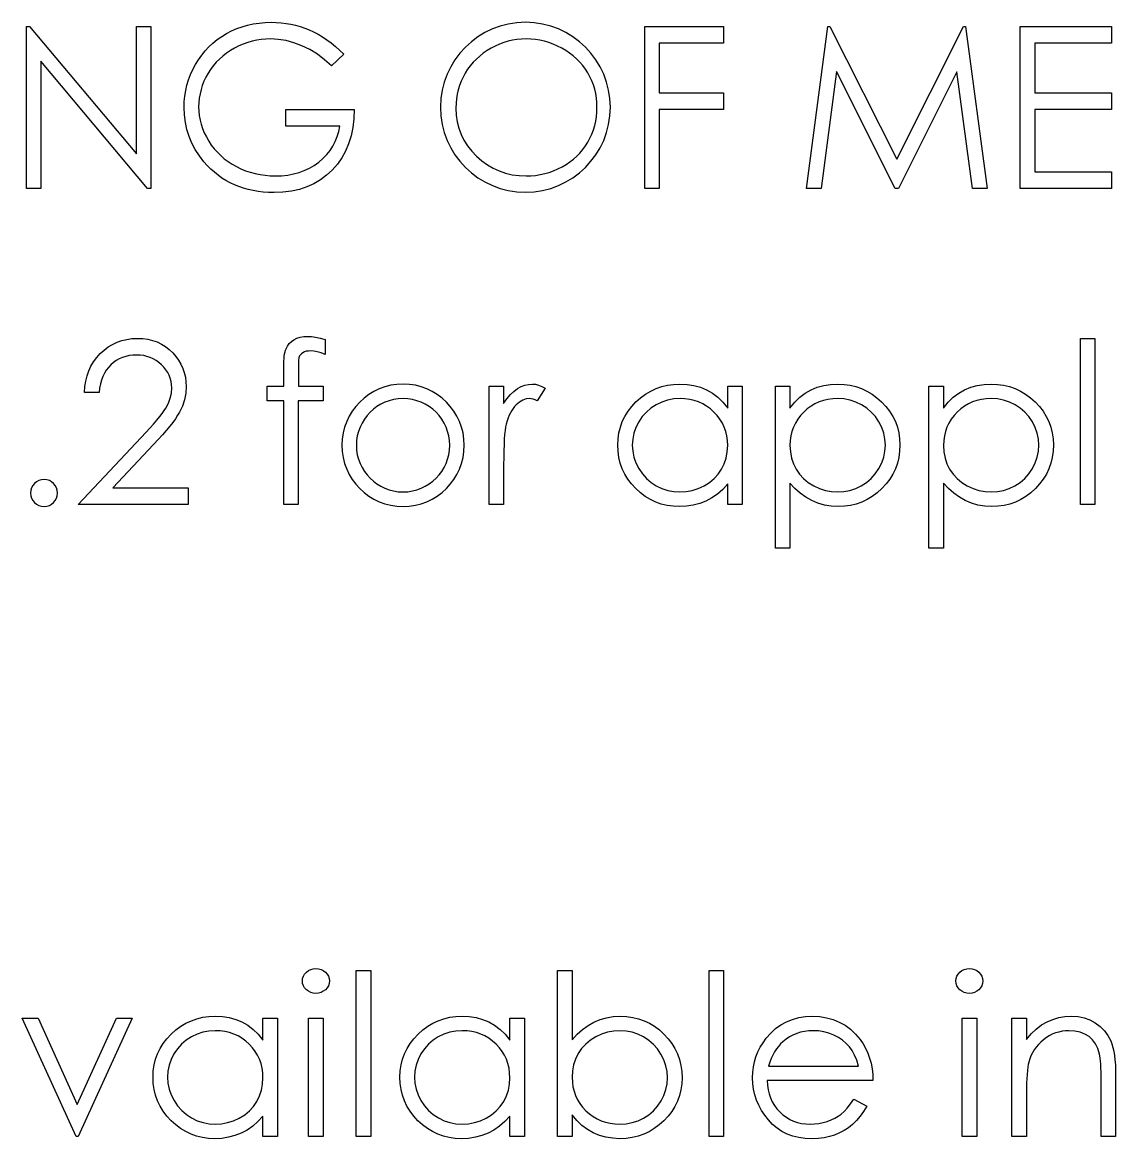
# Model space of a CAD drawing. Header units: millimetres. Extents: x -111 to 182, y -25 to 94.
# Drawn here: x -43.08 to -19.43, y 42.61 to 66.75 of the extents above; entities that cross this region are included whole.
import ezdxf

# ---------------------------------------------------------------- set-up
doc = ezdxf.new("R2010")
doc.units = ezdxf.units.MM

msp = doc.modelspace()

# ---------------------------------------------------------------- linework, layer by layer
at = {"color": 7, "linetype": 'Continuous', "flags": 128}
for points in [[(-42.99, 63.159), (-42.99, 66.659), (-42.99, 66.659), (-42.924, 66.659), (-42.924, 66.659), (-40.612, 63.904), (-40.612, 63.904), (-40.612, 66.659), (-40.612, 66.659), (-40.298, 66.659), (-40.298, 66.659), (-40.298, 63.159), (-40.298, 63.159), (-40.37, 63.159), (-40.37, 63.159), (-42.676, 65.907), (-42.676, 65.907), (-42.676, 63.159), (-42.676, 63.159), (-42.99, 63.159)], [(-36.125, 66.062), (-36.394, 65.806), (-36.394, 65.806), (-36.543, 65.941), (-36.699, 66.059), (-36.862, 66.158), (-37.032, 66.241), (-37.205, 66.306), (-37.374, 66.353), (-37.543, 66.381), (-37.708, 66.39), (-37.708, 66.39), (-37.81, 66.387), (-37.911, 66.377), (-38.01, 66.362), (-38.108, 66.34), (-38.205, 66.312), (-38.301, 66.278), (-38.395, 66.237), (-38.488, 66.19), (-38.578, 66.138), (-38.663, 66.081), (-38.743, 66.02), (-38.817, 65.954), (-38.886, 65.884), (-38.95, 65.81), (-39.009, 65.731), (-39.063, 65.647), (-39.11, 65.561), (-39.152, 65.474), (-39.187, 65.385), (-39.215, 65.295), (-39.237, 65.205), (-39.253, 65.112), (-39.262, 65.019), (-39.266, 64.924), (-39.266, 64.924), (-39.262, 64.828), (-39.253, 64.732), (-39.235, 64.637), (-39.211, 64.544), (-39.181, 64.451), (-39.144, 64.36), (-39.1, 64.27), (-39.049, 64.182), (-38.992, 64.096), (-38.929, 64.016), (-38.862, 63.939), (-38.79, 63.869), (-38.712, 63.801), (-38.629, 63.739), (-38.541, 63.682), (-38.448, 63.629), (-38.351, 63.582), (-38.251, 63.541), (-38.15, 63.507), (-38.046, 63.479), (-37.939, 63.456), (-37.831, 63.441), (-37.72, 63.431), (-37.607, 63.428), (-37.607, 63.428), (-37.471, 63.433), (-37.341, 63.447), (-37.215, 63.47), (-37.095, 63.503), (-36.981, 63.545), (-36.872, 63.596), (-36.768, 63.657), (-36.669, 63.728), (-36.578, 63.805), (-36.497, 63.889), (-36.425, 63.978), (-36.363, 64.072), (-36.311, 64.172), (-36.269, 64.277), (-36.237, 64.389), (-36.215, 64.505), (-36.215, 64.505), (-37.381, 64.505), (-37.381, 64.505), (-37.381, 64.864), (-37.381, 64.864), (-35.901, 64.864), (-35.901, 64.864), (-35.909, 64.664), (-35.932, 64.473), (-35.97, 64.293), (-36.022, 64.124), (-36.088, 63.966), (-36.17, 63.818), (-36.266, 63.681), (-36.376, 63.554), (-36.499, 63.441), (-36.631, 63.342), (-36.773, 63.259), (-36.926, 63.191), (-37.088, 63.137), (-37.26, 63.099), (-37.442, 63.077), (-37.634, 63.069), (-37.634, 63.069), (-37.753, 63.072), (-37.868, 63.08), (-37.979, 63.092), (-38.088, 63.111), (-38.194, 63.134), (-38.296, 63.162), (-38.396, 63.196), (-38.493, 63.235), (-38.586, 63.279), (-38.676, 63.328), (-38.763, 63.382), (-38.847, 63.442), (-38.927, 63.506), (-39.005, 63.576), (-39.079, 63.651), (-39.151, 63.731), (-39.151, 63.731), (-39.251, 63.861), (-39.339, 63.996), (-39.412, 64.136), (-39.473, 64.281), (-39.52, 64.431), (-39.553, 64.586), (-39.573, 64.746), (-39.58, 64.91), (-39.58, 64.91), (-39.577, 65.034), (-39.565, 65.155), (-39.546, 65.274), (-39.519, 65.391), (-39.485, 65.506), (-39.443, 65.618), (-39.393, 65.729), (-39.335, 65.837), (-39.271, 65.941), (-39.201, 66.039), (-39.126, 66.132), (-39.044, 66.219), (-38.957, 66.299), (-38.865, 66.374), (-38.767, 66.444), (-38.663, 66.507), (-38.554, 66.564), (-38.443, 66.613), (-38.327, 66.654), (-38.208, 66.688), (-38.086, 66.714), (-37.96, 66.733), (-37.831, 66.745), (-37.698, 66.749), (-37.698, 66.749), (-37.589, 66.746), (-37.482, 66.738), (-37.377, 66.726), (-37.273, 66.708), (-37.172, 66.685), (-37.071, 66.657), (-36.973, 66.624), (-36.876, 66.585), (-36.78, 66.541), (-36.684, 66.491), (-36.59, 66.435), (-36.496, 66.373), (-36.402, 66.304), (-36.309, 66.229), (-36.217, 66.149), (-36.125, 66.062)], [(-29.619, 66.659), (-27.913, 66.659), (-27.913, 66.659), (-27.913, 66.3), (-27.913, 66.3), (-29.304, 66.3), (-29.304, 66.3), (-29.304, 65.223), (-29.304, 65.223), (-27.913, 65.223), (-27.913, 65.223), (-27.913, 64.864), (-27.913, 64.864), (-29.304, 64.864), (-29.304, 64.864), (-29.304, 63.159), (-29.304, 63.159), (-29.619, 63.159), (-29.619, 63.159), (-29.619, 66.659)], [(-26.119, 63.159), (-25.656, 66.659), (-25.656, 66.659), (-25.612, 66.659), (-25.612, 66.659), (-24.167, 63.787), (-24.167, 63.787), (-22.725, 66.659), (-22.725, 66.659), (-22.68, 66.659), (-22.68, 66.659), (-22.215, 63.159), (-22.215, 63.159), (-22.53, 63.159), (-22.53, 63.159), (-22.865, 65.677), (-22.865, 65.677), (-24.129, 63.159), (-24.129, 63.159), (-24.2, 63.159), (-24.2, 63.159), (-25.468, 65.683), (-25.468, 65.683), (-25.802, 63.159), (-25.802, 63.159), (-26.119, 63.159)], [(-21.497, 66.659), (-19.522, 66.659), (-19.522, 66.659), (-19.522, 66.3), (-19.522, 66.3), (-21.183, 66.3), (-21.183, 66.3), (-21.183, 65.223), (-21.183, 65.223), (-19.522, 65.223), (-19.522, 65.223), (-19.522, 64.864), (-19.522, 64.864), (-21.183, 64.864), (-21.183, 64.864), (-21.183, 63.518), (-21.183, 63.518), (-19.522, 63.518), (-19.522, 63.518), (-19.522, 63.159), (-19.522, 63.159), (-21.497, 63.159), (-21.497, 63.159), (-21.497, 66.659)], [(-32.183, 66.39), (-32.283, 66.387), (-32.381, 66.377), (-32.478, 66.362), (-32.573, 66.34), (-32.667, 66.311), (-32.76, 66.277), (-32.851, 66.236), (-32.942, 66.189), (-33.029, 66.137), (-33.111, 66.081), (-33.188, 66.02), (-33.26, 65.954), (-33.327, 65.885), (-33.391, 65.811), (-33.448, 65.733), (-33.501, 65.65), (-33.548, 65.565), (-33.589, 65.476), (-33.623, 65.385), (-33.651, 65.292), (-33.674, 65.196), (-33.689, 65.098), (-33.699, 64.998), (-33.702, 64.895), (-33.702, 64.895), (-33.695, 64.744), (-33.674, 64.598), (-33.639, 64.46), (-33.59, 64.326), (-33.528, 64.199), (-33.452, 64.077), (-33.361, 63.962), (-33.257, 63.853), (-33.142, 63.754), (-33.022, 63.667), (-32.897, 63.594), (-32.766, 63.535), (-32.628, 63.488), (-32.486, 63.455), (-32.337, 63.435), (-32.183, 63.428), (-32.183, 63.428), (-32.079, 63.431), (-31.978, 63.44), (-31.878, 63.456), (-31.779, 63.477), (-31.683, 63.505), (-31.589, 63.538), (-31.498, 63.578), (-31.407, 63.623), (-31.32, 63.674), (-31.238, 63.73), (-31.162, 63.79), (-31.089, 63.854), (-31.022, 63.923), (-30.96, 63.997), (-30.903, 64.075), (-30.85, 64.157), (-30.803, 64.244), (-30.763, 64.332), (-30.728, 64.422), (-30.7, 64.516), (-30.679, 64.611), (-30.663, 64.708), (-30.653, 64.809), (-30.651, 64.911), (-30.651, 64.911), (-30.653, 65.013), (-30.663, 65.112), (-30.679, 65.209), (-30.7, 65.304), (-30.728, 65.396), (-30.763, 65.485), (-30.803, 65.572), (-30.85, 65.656), (-30.903, 65.738), (-30.96, 65.815), (-31.024, 65.888), (-31.091, 65.956), (-31.164, 66.021), (-31.242, 66.081), (-31.325, 66.137), (-31.413, 66.189), (-31.505, 66.236), (-31.598, 66.277), (-31.692, 66.311), (-31.787, 66.34), (-31.885, 66.362), (-31.983, 66.377), (-32.082, 66.387), (-32.183, 66.39)], [(-41.42, 58.749), (-41.734, 58.749), (-41.734, 58.749), (-41.725, 58.874), (-41.707, 58.993), (-41.68, 59.106), (-41.642, 59.214), (-41.595, 59.315), (-41.538, 59.412), (-41.472, 59.502), (-41.395, 59.587), (-41.312, 59.664), (-41.223, 59.731), (-41.13, 59.787), (-41.032, 59.833), (-40.929, 59.869), (-40.822, 59.895), (-40.71, 59.91), (-40.592, 59.915), (-40.592, 59.915), (-40.477, 59.91), (-40.367, 59.896), (-40.264, 59.872), (-40.165, 59.838), (-40.072, 59.794), (-39.985, 59.741), (-39.903, 59.678), (-39.828, 59.605), (-39.759, 59.526), (-39.7, 59.444), (-39.649, 59.357), (-39.608, 59.268), (-39.577, 59.175), (-39.553, 59.078), (-39.54, 58.979), (-39.535, 58.875), (-39.535, 58.875), (-39.544, 58.729), (-39.572, 58.588), (-39.617, 58.452), (-39.68, 58.32), (-39.721, 58.253), (-39.77, 58.179), (-39.828, 58.1), (-39.893, 58.016), (-39.968, 57.925), (-40.051, 57.829), (-40.143, 57.727), (-40.243, 57.619), (-40.243, 57.619), (-41.119, 56.685), (-41.119, 56.685), (-39.49, 56.685), (-39.49, 56.685), (-39.49, 56.326), (-39.49, 56.326), (-41.869, 56.326), (-41.869, 56.326), (-40.511, 57.774), (-40.511, 57.774), (-40.412, 57.878), (-40.323, 57.975), (-40.242, 58.064), (-40.17, 58.147), (-40.108, 58.224), (-40.054, 58.292), (-40.01, 58.355), (-39.974, 58.41), (-39.919, 58.515), (-39.88, 58.623), (-39.857, 58.733), (-39.849, 58.847), (-39.849, 58.847), (-39.853, 58.918), (-39.863, 58.987), (-39.88, 59.053), (-39.904, 59.117), (-39.936, 59.178), (-39.973, 59.237), (-40.018, 59.293), (-40.069, 59.347), (-40.126, 59.396), (-40.186, 59.439), (-40.248, 59.474), (-40.314, 59.504), (-40.384, 59.527), (-40.455, 59.543), (-40.53, 59.553), (-40.609, 59.556), (-40.609, 59.556), (-40.691, 59.553), (-40.769, 59.543), (-40.844, 59.526), (-40.916, 59.503), (-40.984, 59.474), (-41.048, 59.437), (-41.109, 59.394), (-41.167, 59.344), (-41.219, 59.289), (-41.266, 59.228), (-41.306, 59.161), (-41.341, 59.089), (-41.37, 59.012), (-41.392, 58.93), (-41.409, 58.842), (-41.42, 58.749)], [(-36.529, 59.894), (-36.529, 59.568), (-36.529, 59.568), (-36.619, 59.602), (-36.701, 59.627), (-36.778, 59.641), (-36.847, 59.646), (-36.847, 59.646), (-36.894, 59.643), (-36.938, 59.636), (-36.976, 59.624), (-37.011, 59.606), (-37.041, 59.585), (-37.064, 59.563), (-37.082, 59.54), (-37.093, 59.514), (-37.097, 59.499), (-37.1, 59.478), (-37.104, 59.451), (-37.106, 59.42), (-37.108, 59.382), (-37.109, 59.34), (-37.11, 59.291), (-37.11, 59.238), (-37.11, 59.238), (-37.11, 58.883), (-37.11, 58.883), (-36.574, 58.883), (-36.574, 58.883), (-36.574, 58.569), (-36.574, 58.569), (-37.111, 58.569), (-37.111, 58.569), (-37.112, 56.326), (-37.112, 56.326), (-37.426, 56.326), (-37.426, 56.326), (-37.426, 58.569), (-37.426, 58.569), (-37.785, 58.569), (-37.785, 58.569), (-37.785, 58.883), (-37.785, 58.883), (-37.426, 58.883), (-37.426, 58.883), (-37.426, 59.292), (-37.426, 59.292), (-37.426, 59.36), (-37.423, 59.422), (-37.419, 59.48), (-37.414, 59.533), (-37.407, 59.58), (-37.397, 59.623), (-37.388, 59.661), (-37.376, 59.693), (-37.346, 59.751), (-37.308, 59.802), (-37.261, 59.847), (-37.205, 59.887), (-37.141, 59.919), (-37.071, 59.942), (-36.994, 59.955), (-36.912, 59.96), (-36.912, 59.96), (-36.827, 59.956), (-36.736, 59.944), (-36.636, 59.923), (-36.529, 59.894)], [(-20.195, 59.915), (-19.881, 59.915), (-19.881, 59.915), (-19.881, 56.326), (-19.881, 56.326), (-20.195, 56.326), (-20.195, 56.326), (-20.195, 59.915)], [(-32.984, 58.883), (-32.67, 58.883), (-32.67, 58.883), (-32.67, 58.507), (-32.67, 58.507), (-32.598, 58.611), (-32.525, 58.699), (-32.45, 58.771), (-32.373, 58.829), (-32.293, 58.872), (-32.212, 58.904), (-32.13, 58.922), (-32.046, 58.928), (-32.046, 58.928), (-31.981, 58.923), (-31.913, 58.906), (-31.844, 58.879), (-31.772, 58.841), (-31.772, 58.841), (-31.945, 58.569), (-31.945, 58.569), (-31.99, 58.588), (-32.032, 58.603), (-32.071, 58.611), (-32.105, 58.614), (-32.105, 58.614), (-32.18, 58.606), (-32.255, 58.58), (-32.327, 58.538), (-32.398, 58.479), (-32.433, 58.444), (-32.465, 58.403), (-32.495, 58.358), (-32.523, 58.308), (-32.549, 58.254), (-32.572, 58.195), (-32.594, 58.131), (-32.614, 58.063), (-32.614, 58.063), (-32.627, 58.002), (-32.638, 57.927), (-32.648, 57.838), (-32.656, 57.735), (-32.662, 57.619), (-32.666, 57.488), (-32.669, 57.344), (-32.67, 57.185), (-32.67, 57.185), (-32.67, 56.326), (-32.67, 56.326), (-32.984, 56.326), (-32.984, 56.326), (-32.984, 58.883)], [(-27.51, 58.883), (-27.51, 56.326), (-27.51, 56.326), (-27.824, 56.326), (-27.824, 56.326), (-27.824, 56.768), (-27.824, 56.768), (-27.932, 56.65), (-28.047, 56.549), (-28.169, 56.465), (-28.296, 56.398), (-28.43, 56.347), (-28.57, 56.31), (-28.716, 56.288), (-28.868, 56.281), (-28.868, 56.281), (-29.004, 56.287), (-29.134, 56.305), (-29.26, 56.335), (-29.38, 56.378), (-29.495, 56.432), (-29.606, 56.499), (-29.711, 56.577), (-29.811, 56.668), (-29.903, 56.768), (-29.982, 56.873), (-30.049, 56.983), (-30.104, 57.098), (-30.147, 57.219), (-30.177, 57.344), (-30.196, 57.475), (-30.202, 57.611), (-30.202, 57.611), (-30.196, 57.745), (-30.177, 57.874), (-30.146, 57.997), (-30.103, 58.116), (-30.048, 58.23), (-29.98, 58.339), (-29.9, 58.443), (-29.808, 58.542), (-29.707, 58.632), (-29.6, 58.711), (-29.49, 58.777), (-29.373, 58.831), (-29.252, 58.874), (-29.126, 58.904), (-28.995, 58.922), (-28.858, 58.928), (-28.858, 58.928), (-28.702, 58.92), (-28.554, 58.897), (-28.413, 58.858), (-28.279, 58.804), (-28.154, 58.733), (-28.035, 58.644), (-27.926, 58.536), (-27.824, 58.41), (-27.824, 58.41), (-27.824, 58.883), (-27.824, 58.883), (-27.51, 58.883)], [(-26.792, 58.883), (-26.477, 58.883), (-26.477, 58.883), (-26.477, 58.41), (-26.477, 58.41), (-26.374, 58.536), (-26.264, 58.644), (-26.147, 58.733), (-26.021, 58.804), (-25.888, 58.858), (-25.748, 58.897), (-25.6, 58.92), (-25.444, 58.928), (-25.444, 58.928), (-25.308, 58.922), (-25.176, 58.904), (-25.05, 58.874), (-24.929, 58.831), (-24.812, 58.777), (-24.702, 58.711), (-24.595, 58.632), (-24.494, 58.542), (-24.401, 58.443), (-24.322, 58.339), (-24.254, 58.23), (-24.198, 58.116), (-24.155, 57.997), (-24.124, 57.874), (-24.106, 57.745), (-24.099, 57.611), (-24.099, 57.611), (-24.106, 57.475), (-24.124, 57.344), (-24.154, 57.219), (-24.197, 57.098), (-24.252, 56.983), (-24.319, 56.873), (-24.399, 56.768), (-24.491, 56.668), (-24.591, 56.577), (-24.696, 56.499), (-24.807, 56.432), (-24.922, 56.378), (-25.042, 56.335), (-25.168, 56.305), (-25.299, 56.287), (-25.434, 56.281), (-25.434, 56.281), (-25.586, 56.288), (-25.733, 56.313), (-25.872, 56.352), (-26.006, 56.408), (-26.133, 56.48), (-26.255, 56.568), (-26.369, 56.671), (-26.477, 56.789), (-26.477, 56.789), (-26.477, 55.383), (-26.477, 55.383), (-26.792, 55.383), (-26.792, 55.383), (-26.792, 58.883)], [(-23.471, 58.883), (-23.157, 58.883), (-23.157, 58.883), (-23.157, 58.41), (-23.157, 58.41), (-23.054, 58.536), (-22.944, 58.644), (-22.826, 58.733), (-22.701, 58.804), (-22.567, 58.858), (-22.427, 58.897), (-22.279, 58.92), (-22.124, 58.928), (-22.124, 58.928), (-21.988, 58.922), (-21.856, 58.904), (-21.729, 58.874), (-21.608, 58.831), (-21.492, 58.777), (-21.381, 58.711), (-21.274, 58.632), (-21.174, 58.542), (-21.081, 58.443), (-21.001, 58.339), (-20.933, 58.23), (-20.878, 58.116), (-20.834, 57.997), (-20.803, 57.874), (-20.785, 57.745), (-20.779, 57.611), (-20.779, 57.611), (-20.785, 57.475), (-20.803, 57.344), (-20.833, 57.219), (-20.876, 57.098), (-20.932, 56.983), (-20.999, 56.873), (-21.078, 56.768), (-21.17, 56.668), (-21.27, 56.577), (-21.375, 56.499), (-21.486, 56.432), (-21.601, 56.378), (-21.722, 56.335), (-21.847, 56.305), (-21.978, 56.287), (-22.114, 56.281), (-22.114, 56.281), (-22.266, 56.288), (-22.412, 56.313), (-22.552, 56.352), (-22.686, 56.408), (-22.813, 56.48), (-22.934, 56.568), (-23.048, 56.671), (-23.157, 56.789), (-23.157, 56.789), (-23.157, 55.383), (-23.157, 55.383), (-23.471, 55.383), (-23.471, 55.383), (-23.471, 58.883)], [(-28.854, 58.614), (-28.992, 58.606), (-29.124, 58.581), (-29.25, 58.54), (-29.371, 58.482), (-29.483, 58.41), (-29.583, 58.324), (-29.672, 58.225), (-29.748, 58.112), (-29.809, 57.991), (-29.853, 57.867), (-29.879, 57.739), (-29.888, 57.608), (-29.888, 57.608), (-29.879, 57.478), (-29.853, 57.35), (-29.809, 57.225), (-29.747, 57.103), (-29.67, 56.99), (-29.581, 56.889), (-29.48, 56.802), (-29.368, 56.729), (-29.246, 56.67), (-29.121, 56.629), (-28.991, 56.603), (-28.857, 56.595), (-28.857, 56.595), (-28.721, 56.603), (-28.589, 56.628), (-28.46, 56.669), (-28.335, 56.727), (-28.22, 56.8), (-28.117, 56.884), (-28.03, 56.98), (-27.957, 57.087), (-27.899, 57.204), (-27.857, 57.329), (-27.832, 57.46), (-27.824, 57.599), (-27.824, 57.599), (-27.829, 57.705), (-27.843, 57.806), (-27.866, 57.904), (-27.898, 57.996), (-27.94, 58.085), (-27.991, 58.169), (-28.052, 58.248), (-28.122, 58.323), (-28.198, 58.391), (-28.279, 58.451), (-28.364, 58.501), (-28.453, 58.541), (-28.547, 58.573), (-28.645, 58.596), (-28.748, 58.61), (-28.854, 58.614)], [(-25.447, 58.614), (-25.553, 58.61), (-25.656, 58.596), (-25.754, 58.573), (-25.848, 58.541), (-25.938, 58.501), (-26.022, 58.451), (-26.104, 58.391), (-26.18, 58.323), (-26.25, 58.248), (-26.31, 58.169), (-26.361, 58.085), (-26.403, 57.996), (-26.435, 57.904), (-26.459, 57.806), (-26.473, 57.705), (-26.477, 57.599), (-26.477, 57.599), (-26.469, 57.46), (-26.445, 57.329), (-26.403, 57.204), (-26.345, 57.087), (-26.271, 56.98), (-26.183, 56.884), (-26.081, 56.8), (-25.964, 56.727), (-25.839, 56.669), (-25.71, 56.628), (-25.578, 56.603), (-25.442, 56.595), (-25.442, 56.595), (-25.309, 56.603), (-25.18, 56.629), (-25.054, 56.67), (-24.934, 56.729), (-24.821, 56.802), (-24.72, 56.889), (-24.631, 56.99), (-24.555, 57.103), (-24.493, 57.225), (-24.448, 57.35), (-24.422, 57.478), (-24.413, 57.608), (-24.413, 57.608), (-24.422, 57.739), (-24.448, 57.867), (-24.492, 57.991), (-24.554, 58.112), (-24.629, 58.225), (-24.718, 58.324), (-24.818, 58.41), (-24.93, 58.482), (-25.051, 58.54), (-25.178, 58.581), (-25.309, 58.606), (-25.447, 58.614)], [(-22.126, 58.614), (-22.233, 58.61), (-22.335, 58.596), (-22.433, 58.573), (-22.527, 58.541), (-22.617, 58.501), (-22.702, 58.451), (-22.783, 58.391), (-22.86, 58.323), (-22.929, 58.248), (-22.989, 58.169), (-23.041, 58.085), (-23.083, 57.996), (-23.115, 57.904), (-23.138, 57.806), (-23.152, 57.705), (-23.157, 57.599), (-23.157, 57.599), (-23.149, 57.46), (-23.124, 57.329), (-23.083, 57.204), (-23.024, 57.087), (-22.951, 56.98), (-22.863, 56.884), (-22.76, 56.8), (-22.644, 56.727), (-22.518, 56.669), (-22.389, 56.628), (-22.257, 56.603), (-22.121, 56.595), (-22.121, 56.595), (-21.988, 56.603), (-21.859, 56.629), (-21.734, 56.67), (-21.613, 56.729), (-21.5, 56.802), (-21.399, 56.889), (-21.311, 56.99), (-21.234, 57.103), (-21.173, 57.225), (-21.128, 57.35), (-21.102, 57.478), (-21.093, 57.608), (-21.093, 57.608), (-21.101, 57.739), (-21.128, 57.867), (-21.171, 57.991), (-21.233, 58.112), (-21.309, 58.225), (-21.397, 58.324), (-21.497, 58.41), (-21.61, 58.482), (-21.731, 58.54), (-21.857, 58.581), (-21.989, 58.606), (-22.126, 58.614)], [(-36.732, 46.294), (-36.674, 46.289), (-36.62, 46.274), (-36.57, 46.249), (-36.525, 46.214), (-36.487, 46.173), (-36.461, 46.127), (-36.445, 46.077), (-36.439, 46.023), (-36.439, 46.023), (-36.445, 45.97), (-36.461, 45.921), (-36.487, 45.876), (-36.525, 45.834), (-36.57, 45.8), (-36.62, 45.775), (-36.674, 45.76), (-36.732, 45.755), (-36.732, 45.755), (-36.79, 45.76), (-36.842, 45.775), (-36.892, 45.8), (-36.937, 45.834), (-36.974, 45.876), (-37.001, 45.921), (-37.017, 45.97), (-37.022, 46.023), (-37.022, 46.023), (-37.017, 46.077), (-37.001, 46.127), (-36.974, 46.173), (-36.937, 46.214), (-36.892, 46.249), (-36.842, 46.274), (-36.79, 46.289), (-36.732, 46.294)], [(-35.856, 46.249), (-35.542, 46.249), (-35.542, 46.249), (-35.542, 42.659), (-35.542, 42.659), (-35.856, 42.659), (-35.856, 42.659), (-35.856, 46.249)], [(-31.503, 42.659), (-31.503, 46.249), (-31.503, 46.249), (-31.189, 46.249), (-31.189, 46.249), (-31.189, 44.753), (-31.189, 44.753), (-31.08, 44.872), (-30.966, 44.975), (-30.845, 45.063), (-30.718, 45.135), (-30.584, 45.19), (-30.444, 45.23), (-30.298, 45.254), (-30.146, 45.262), (-30.146, 45.262), (-30.01, 45.255), (-29.879, 45.237), (-29.754, 45.207), (-29.633, 45.165), (-29.518, 45.11), (-29.407, 45.043), (-29.302, 44.965), (-29.202, 44.874), (-29.11, 44.774), (-29.031, 44.67), (-28.964, 44.56), (-28.908, 44.445), (-28.866, 44.325), (-28.835, 44.199), (-28.817, 44.069), (-28.811, 43.933), (-28.811, 43.933), (-28.817, 43.799), (-28.835, 43.67), (-28.866, 43.546), (-28.91, 43.427), (-28.965, 43.312), (-29.033, 43.204), (-29.113, 43.099), (-29.206, 43), (-29.307, 42.91), (-29.413, 42.831), (-29.524, 42.765), (-29.64, 42.711), (-29.762, 42.668), (-29.888, 42.638), (-30.02, 42.62), (-30.156, 42.614), (-30.156, 42.614), (-30.311, 42.622), (-30.459, 42.645), (-30.599, 42.684), (-30.733, 42.738), (-30.858, 42.81), (-30.976, 42.899), (-31.086, 43.007), (-31.189, 43.132), (-31.189, 43.132), (-31.189, 42.659), (-31.189, 42.659), (-31.503, 42.659)], [(-28.227, 46.249), (-27.913, 46.249), (-27.913, 46.249), (-27.913, 42.659), (-27.913, 42.659), (-28.227, 42.659), (-28.227, 42.659), (-28.227, 46.249)], [(-22.597, 46.294), (-22.539, 46.289), (-22.485, 46.274), (-22.436, 46.249), (-22.391, 46.214), (-22.353, 46.173), (-22.326, 46.127), (-22.31, 46.077), (-22.304, 46.023), (-22.304, 46.023), (-22.31, 45.97), (-22.326, 45.921), (-22.353, 45.876), (-22.391, 45.834), (-22.436, 45.8), (-22.485, 45.775), (-22.539, 45.76), (-22.597, 45.755), (-22.597, 45.755), (-22.655, 45.76), (-22.708, 45.775), (-22.757, 45.8), (-22.802, 45.834), (-22.839, 45.876), (-22.866, 45.921), (-22.882, 45.97), (-22.888, 46.023), (-22.888, 46.023), (-22.882, 46.077), (-22.866, 46.127), (-22.839, 46.173), (-22.802, 46.214), (-22.757, 46.249), (-22.708, 46.274), (-22.655, 46.289), (-22.597, 46.294)], [(-43.08, 45.217), (-42.74, 45.217), (-42.74, 45.217), (-41.891, 43.354), (-41.891, 43.354), (-41.042, 45.217), (-41.042, 45.217), (-40.702, 45.217), (-40.702, 45.217), (-41.869, 42.659), (-41.869, 42.659), (-41.913, 42.659), (-41.913, 42.659), (-43.08, 45.217)], [(-37.561, 45.217), (-37.561, 42.659), (-37.561, 42.659), (-37.875, 42.659), (-37.875, 42.659), (-37.875, 43.101), (-37.875, 43.101), (-37.984, 42.984), (-38.098, 42.883), (-38.22, 42.798), (-38.347, 42.731), (-38.481, 42.68), (-38.621, 42.644), (-38.767, 42.621), (-38.92, 42.614), (-38.92, 42.614), (-39.055, 42.62), (-39.185, 42.639), (-39.311, 42.669), (-39.431, 42.711), (-39.546, 42.766), (-39.657, 42.832), (-39.762, 42.911), (-39.863, 43.002), (-39.954, 43.101), (-40.034, 43.206), (-40.1, 43.316), (-40.156, 43.432), (-40.198, 43.552), (-40.229, 43.678), (-40.247, 43.809), (-40.253, 43.945), (-40.253, 43.945), (-40.247, 44.078), (-40.229, 44.207), (-40.198, 44.33), (-40.154, 44.45), (-40.099, 44.563), (-40.032, 44.672), (-39.952, 44.776), (-39.859, 44.875), (-39.758, 44.966), (-39.652, 45.044), (-39.541, 45.111), (-39.424, 45.165), (-39.303, 45.208), (-39.177, 45.238), (-39.046, 45.255), (-38.91, 45.262), (-38.91, 45.262), (-38.753, 45.254), (-38.605, 45.231), (-38.464, 45.191), (-38.331, 45.137), (-38.205, 45.067), (-38.087, 44.977), (-37.977, 44.87), (-37.875, 44.743), (-37.875, 44.743), (-37.875, 45.217), (-37.875, 45.217), (-37.561, 45.217)], [(-36.888, 45.217), (-36.574, 45.217), (-36.574, 45.217), (-36.574, 42.659), (-36.574, 42.659), (-36.888, 42.659), (-36.888, 42.659), (-36.888, 45.217)], [(-32.221, 45.217), (-32.221, 42.659), (-32.221, 42.659), (-32.535, 42.659), (-32.535, 42.659), (-32.535, 43.101), (-32.535, 43.101), (-32.644, 42.984), (-32.758, 42.883), (-32.88, 42.798), (-33.008, 42.731), (-33.142, 42.68), (-33.281, 42.644), (-33.428, 42.621), (-33.58, 42.614), (-33.58, 42.614), (-33.715, 42.62), (-33.846, 42.639), (-33.971, 42.669), (-34.092, 42.711), (-34.207, 42.766), (-34.317, 42.832), (-34.423, 42.911), (-34.523, 43.002), (-34.615, 43.101), (-34.694, 43.206), (-34.761, 43.316), (-34.816, 43.432), (-34.859, 43.552), (-34.889, 43.678), (-34.907, 43.809), (-34.913, 43.945), (-34.913, 43.945), (-34.907, 44.078), (-34.889, 44.207), (-34.858, 44.33), (-34.815, 44.45), (-34.759, 44.563), (-34.692, 44.672), (-34.612, 44.776), (-34.519, 44.875), (-34.418, 44.966), (-34.312, 45.044), (-34.201, 45.111), (-34.085, 45.165), (-33.963, 45.208), (-33.837, 45.238), (-33.706, 45.255), (-33.57, 45.262), (-33.57, 45.262), (-33.414, 45.254), (-33.265, 45.231), (-33.124, 45.191), (-32.991, 45.137), (-32.865, 45.067), (-32.747, 44.977), (-32.638, 44.87), (-32.535, 44.743), (-32.535, 44.743), (-32.535, 45.217), (-32.535, 45.217), (-32.221, 45.217)], [(-25.096, 43.467), (-24.817, 43.32), (-24.817, 43.32), (-24.886, 43.203), (-24.96, 43.098), (-25.038, 43.004), (-25.122, 42.923), (-25.211, 42.852), (-25.305, 42.79), (-25.405, 42.737), (-25.511, 42.693), (-25.622, 42.658), (-25.741, 42.634), (-25.866, 42.619), (-25.999, 42.614), (-25.999, 42.614), (-26.146, 42.62), (-26.285, 42.639), (-26.415, 42.671), (-26.538, 42.715), (-26.651, 42.772), (-26.757, 42.841), (-26.855, 42.923), (-26.944, 43.018), (-27.024, 43.12), (-27.094, 43.226), (-27.152, 43.336), (-27.2, 43.448), (-27.238, 43.564), (-27.264, 43.683), (-27.28, 43.805), (-27.285, 43.931), (-27.285, 43.931), (-27.28, 44.049), (-27.267, 44.164), (-27.244, 44.275), (-27.212, 44.384), (-27.17, 44.489), (-27.12, 44.591), (-27.059, 44.689), (-26.991, 44.785), (-26.991, 44.785), (-26.893, 44.896), (-26.788, 44.994), (-26.675, 45.075), (-26.554, 45.142), (-26.425, 45.194), (-26.288, 45.232), (-26.144, 45.254), (-25.991, 45.262), (-25.991, 45.262), (-25.834, 45.254), (-25.685, 45.23), (-25.544, 45.191), (-25.411, 45.136), (-25.286, 45.065), (-25.17, 44.978), (-25.061, 44.876), (-24.961, 44.758), (-24.961, 44.758), (-24.896, 44.666), (-24.841, 44.57), (-24.793, 44.466), (-24.755, 44.358), (-24.724, 44.245), (-24.702, 44.126), (-24.688, 44.001), (-24.683, 43.871), (-24.683, 43.871), (-26.971, 43.871), (-26.971, 43.871), (-26.965, 43.77), (-26.951, 43.673), (-26.928, 43.581), (-26.897, 43.494), (-26.86, 43.412), (-26.813, 43.334), (-26.759, 43.261), (-26.696, 43.193), (-26.628, 43.131), (-26.555, 43.077), (-26.479, 43.031), (-26.398, 42.994), (-26.314, 42.965), (-26.226, 42.945), (-26.134, 42.932), (-26.038, 42.928), (-26.038, 42.928), (-25.944, 42.932), (-25.852, 42.943), (-25.761, 42.962), (-25.671, 42.988), (-25.585, 43.02), (-25.506, 43.058), (-25.434, 43.1), (-25.368, 43.147), (-25.304, 43.204), (-25.237, 43.277), (-25.168, 43.364), (-25.096, 43.467)], [(-22.753, 45.217), (-22.439, 45.217), (-22.439, 45.217), (-22.439, 42.659), (-22.439, 42.659), (-22.753, 42.659), (-22.753, 42.659), (-22.753, 45.217)], [(-21.676, 45.217), (-21.362, 45.217), (-21.362, 45.217), (-21.362, 44.755), (-21.362, 44.755), (-21.259, 44.879), (-21.151, 44.985), (-21.037, 45.072), (-20.918, 45.141), (-20.794, 45.194), (-20.664, 45.231), (-20.529, 45.254), (-20.389, 45.262), (-20.389, 45.262), (-20.247, 45.252), (-20.114, 45.226), (-19.989, 45.18), (-19.873, 45.117), (-19.768, 45.039), (-19.677, 44.947), (-19.601, 44.844), (-19.54, 44.727), (-19.515, 44.662), (-19.493, 44.588), (-19.475, 44.506), (-19.459, 44.415), (-19.448, 44.315), (-19.44, 44.207), (-19.434, 44.09), (-19.433, 43.965), (-19.433, 43.965), (-19.433, 42.659), (-19.433, 42.659), (-19.747, 42.659), (-19.747, 42.659), (-19.747, 43.862), (-19.747, 43.862), (-19.747, 43.967), (-19.749, 44.062), (-19.752, 44.148), (-19.756, 44.226), (-19.761, 44.294), (-19.768, 44.353), (-19.775, 44.403), (-19.784, 44.444), (-19.784, 44.444), (-19.82, 44.562), (-19.869, 44.664), (-19.933, 44.75), (-20.009, 44.821), (-20.099, 44.877), (-20.201, 44.916), (-20.316, 44.94), (-20.444, 44.947), (-20.444, 44.947), (-20.519, 44.945), (-20.593, 44.936), (-20.665, 44.92), (-20.735, 44.899), (-20.803, 44.871), (-20.869, 44.838), (-20.932, 44.798), (-20.994, 44.753), (-21.052, 44.702), (-21.105, 44.649), (-21.152, 44.593), (-21.195, 44.534), (-21.232, 44.473), (-21.265, 44.408), (-21.292, 44.34), (-21.314, 44.27), (-21.314, 44.27), (-21.325, 44.218), (-21.335, 44.157), (-21.343, 44.086), (-21.35, 44.004), (-21.355, 43.914), (-21.359, 43.814), (-21.361, 43.704), (-21.362, 43.584), (-21.362, 43.584), (-21.362, 42.659), (-21.362, 42.659), (-21.676, 42.659), (-21.676, 42.659), (-21.676, 45.217)], [(-38.906, 44.947), (-39.043, 44.939), (-39.175, 44.914), (-39.301, 44.873), (-39.422, 44.816), (-39.534, 44.743), (-39.635, 44.657), (-39.723, 44.558), (-39.8, 44.445), (-39.86, 44.325), (-39.904, 44.2), (-39.931, 44.072), (-39.939, 43.941), (-39.939, 43.941), (-39.93, 43.811), (-39.904, 43.683), (-39.86, 43.559), (-39.798, 43.437), (-39.721, 43.323), (-39.633, 43.223), (-39.532, 43.136), (-39.419, 43.062), (-39.297, 43.003), (-39.172, 42.962), (-39.042, 42.937), (-38.908, 42.928), (-38.908, 42.928), (-38.772, 42.937), (-38.64, 42.961), (-38.512, 43.003), (-38.387, 43.061), (-38.271, 43.133), (-38.169, 43.217), (-38.082, 43.313), (-38.008, 43.42), (-37.95, 43.537), (-37.908, 43.662), (-37.883, 43.793), (-37.875, 43.932), (-37.875, 43.932), (-37.88, 44.038), (-37.894, 44.14), (-37.917, 44.237), (-37.949, 44.33), (-37.991, 44.418), (-38.042, 44.502), (-38.103, 44.581), (-38.173, 44.656), (-38.249, 44.724), (-38.33, 44.784), (-38.415, 44.834), (-38.505, 44.875), (-38.598, 44.907), (-38.697, 44.929), (-38.799, 44.943), (-38.906, 44.947)], [(-33.566, 44.947), (-33.703, 44.939), (-33.835, 44.914), (-33.961, 44.873), (-34.083, 44.816), (-34.195, 44.743), (-34.295, 44.657), (-34.383, 44.558), (-34.46, 44.445), (-34.521, 44.325), (-34.564, 44.2), (-34.591, 44.072), (-34.599, 43.941), (-34.599, 43.941), (-34.59, 43.811), (-34.564, 43.683), (-34.52, 43.559), (-34.458, 43.437), (-34.381, 43.323), (-34.293, 43.223), (-34.192, 43.136), (-34.079, 43.062), (-33.958, 43.003), (-33.832, 42.962), (-33.703, 42.937), (-33.569, 42.928), (-33.569, 42.928), (-33.433, 42.937), (-33.3, 42.961), (-33.172, 43.003), (-33.047, 43.061), (-32.931, 43.133), (-32.829, 43.217), (-32.742, 43.313), (-32.668, 43.42), (-32.61, 43.537), (-32.568, 43.662), (-32.544, 43.793), (-32.535, 43.932), (-32.535, 43.932), (-32.54, 44.038), (-32.554, 44.14), (-32.577, 44.237), (-32.609, 44.33), (-32.652, 44.418), (-32.703, 44.502), (-32.763, 44.581), (-32.833, 44.656), (-32.91, 44.724), (-32.99, 44.784), (-33.076, 44.834), (-33.165, 44.875), (-33.259, 44.907), (-33.357, 44.929), (-33.459, 44.943), (-33.566, 44.947)], [(-30.158, 42.928), (-30.021, 42.937), (-29.889, 42.961), (-29.763, 43.003), (-29.642, 43.06), (-29.529, 43.132), (-29.429, 43.218), (-29.341, 43.317), (-29.265, 43.43), (-29.203, 43.55), (-29.16, 43.675), (-29.133, 43.802), (-29.125, 43.933), (-29.125, 43.933), (-29.134, 44.064), (-29.16, 44.192), (-29.205, 44.317), (-29.267, 44.439), (-29.343, 44.553), (-29.431, 44.653), (-29.532, 44.74), (-29.645, 44.814), (-29.766, 44.872), (-29.891, 44.914), (-30.02, 44.939), (-30.153, 44.947), (-30.153, 44.947), (-30.289, 44.939), (-30.421, 44.914), (-30.55, 44.872), (-30.676, 44.814), (-30.792, 44.741), (-30.895, 44.656), (-30.983, 44.56), (-31.057, 44.452), (-31.115, 44.335), (-31.156, 44.212), (-31.181, 44.081), (-31.189, 43.943), (-31.189, 43.943), (-31.184, 43.837), (-31.17, 43.735), (-31.147, 43.638), (-31.115, 43.545), (-31.073, 43.457), (-31.021, 43.373), (-30.961, 43.293), (-30.892, 43.218), (-30.815, 43.15), (-30.734, 43.092), (-30.649, 43.042), (-30.559, 43.001), (-30.465, 42.969), (-30.367, 42.946), (-30.265, 42.932), (-30.158, 42.928)], [(-24.997, 44.185), (-25.034, 44.309), (-25.079, 44.419), (-25.132, 44.517), (-25.192, 44.601), (-25.261, 44.675), (-25.341, 44.742), (-25.431, 44.801), (-25.531, 44.852), (-25.638, 44.894), (-25.748, 44.924), (-25.86, 44.942), (-25.975, 44.947), (-25.975, 44.947), (-26.069, 44.944), (-26.16, 44.933), (-26.248, 44.914), (-26.331, 44.888), (-26.412, 44.853), (-26.489, 44.813), (-26.563, 44.764), (-26.634, 44.708), (-26.634, 44.708), (-26.683, 44.661), (-26.728, 44.609), (-26.771, 44.553), (-26.811, 44.49), (-26.847, 44.422), (-26.881, 44.348), (-26.911, 44.269), (-26.938, 44.185), (-26.938, 44.185), (-24.997, 44.185)]]:
    msp.add_lwpolyline(points, dxfattribs=at)
at = {"color": 7, "linetype": 'Continuous'}
for centre, radius, start, end in [((-32.199, 64.912), 1.837, 90.0000438543, 89.999956145), ((-34.845, 57.604), 1.324, 90.0002, 89.9998), ((-34.846, 57.605), 1.009, 90.0003, 89.9997), ((-42.609, 56.572), 0.292, 90.001, 89.999)]:
    msp.add_arc(centre, radius, start, end, dxfattribs=at)

doc.saveas('drawing.dxf')
